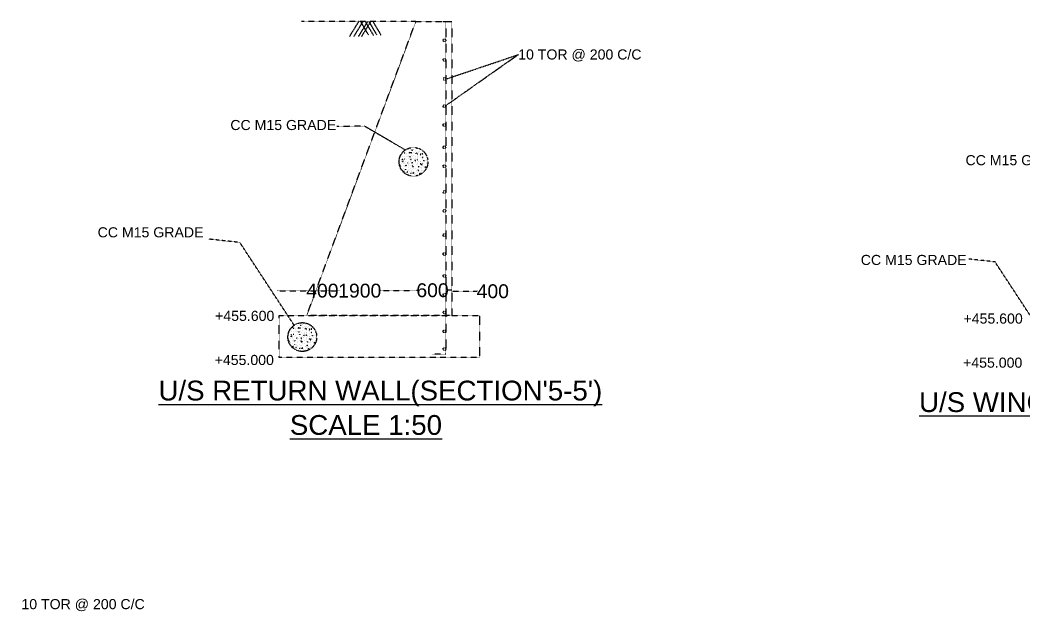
# Model space of a CAD drawing. Header units: inches. Extents: x -14031 to 177855, y 59850 to 142980.
# Drawn here: x 145085 to 155237, y 65601 to 71696 of the extents above; entities that cross this region are included whole.
import ezdxf

# ---------------------------------------------------------------- set-up
doc = ezdxf.new("R2010")
doc.units = ezdxf.units.IN
doc.header["$MEASUREMENT"] = 0
doc.linetypes.add('HIDDEN2', pattern=[0.1875, 0.125, -0.0625])
doc.layers.add('DIM TEXT', color=7, linetype='Continuous')
doc.layers.add('DRAWING', color=7, linetype='Continuous')
doc.styles.get("Standard").update_dxf_attribs({"font": 'ARIAL_1.TTF', "height": 102})
doc.dimstyles.new('dig', dxfattribs={"dimtxt": 140, "dimasz": 0.18, "dimexe": 0.18, "dimexo": 0.0625, "dimgap": 0.09, "dimtad": 0, "dimtih": 1, "dimtoh": 1, "dimdec": 4, "dimzin": 0, "dimdsep": 46, "dimtxsty": 'Standard', "dimblk": 'ARCHTICK', "dimcen": 0.09, "dimadec": 0, "dimazin": 0, "dimtfac": 1, "dimtdec": 4, "dimtofl": 0, "dimtmove": 0, "dimatfit": 3, "dimldrblk": 'ARCHTICK', "dimfxl": 0, "dimtolj": 1, "dimtzin": 0, "dimarcsym": 0})
picture_1 = doc.add_image_def('image1.jpg', size_in_pixel=(7220, 3378))

# ---------------------------------------------------------------- blocks, each defined once
blk = doc.blocks.new('_ArchTick')
at = {"color": 0, "linetype": 'ByBlock', "const_width": 0.15}
blk.add_lwpolyline([(-0.5, -0.5), (0.5, 0.5)], dxfattribs=at)
blk = doc.blocks.new('*D186')
at = {"layer": 'Defpoints', "color": 0, "linetype": 'HIDDEN2'}
for p in [(147684, 68964), (147981, 68964), (147981, 68960)]:
    blk.add_point(p, dxfattribs=at)
at = {"layer": 'DIM TEXT', "color": 0, "linetype": 'HIDDEN2', "lineweight": -2}
for p, q in [((147684, 68964), (147684, 68960)), ((147684, 68960), (147981, 68960)), ((147981, 68964), (147981, 68960)), ((147981, 68960), (147981, 68960))]:
    blk.add_line(p, q, dxfattribs=at)
at = {"layer": 'DIM TEXT', "color": 0, "linetype": 'HIDDEN2', "lineweight": -2, "xscale": 0.18, "yscale": 0.18, "zscale": 0.18, "rotation": 180}
blk.add_blockref('_ArchTick', (147684, 68960), dxfattribs=at)
at = {"layer": 'DIM TEXT', "color": 0, "linetype": 'HIDDEN2', "lineweight": -2, "xscale": 0.18, "yscale": 0.18, "zscale": 0.18}
blk.add_blockref('_ArchTick', (147981, 68960), dxfattribs=at)
at = {"layer": 'DIM TEXT', "color": 0, "linetype": 'HIDDEN2', "insert": (148139, 68960), "char_height": 140, "attachment_point": 5}
blk.add_mtext('\\A1;400', dxfattribs=at)
blk = doc.blocks.new('*D187')
at = {"layer": 'Defpoints', "color": 0, "linetype": 'HIDDEN2'}
for p in [(147981, 68960), (149053, 68960), (149053, 68960)]:
    blk.add_point(p, dxfattribs=at)
at = {"layer": 'DIM TEXT', "color": 0, "linetype": 'HIDDEN2', "lineweight": -2}
for p, q in [((147981, 68960), (147981, 68960)), ((147981, 68960), (148315, 68960)), ((149053, 68960), (148720, 68960)), ((149053, 68960), (149053, 68960))]:
    blk.add_line(p, q, dxfattribs=at)
at = {"layer": 'DIM TEXT', "color": 0, "linetype": 'HIDDEN2', "lineweight": -2, "xscale": 0.18, "yscale": 0.18, "zscale": 0.18, "rotation": 180}
blk.add_blockref('_ArchTick', (147981, 68960), dxfattribs=at)
at = {"layer": 'DIM TEXT', "color": 0, "linetype": 'HIDDEN2', "lineweight": -2, "xscale": 0.18, "yscale": 0.18, "zscale": 0.18}
blk.add_blockref('_ArchTick', (149053, 68960), dxfattribs=at)
at = {"layer": 'DIM TEXT', "color": 0, "linetype": 'HIDDEN2', "insert": (148517, 68960), "char_height": 140, "attachment_point": 5}
blk.add_mtext('\\A1;1900', dxfattribs=at)
blk = doc.blocks.new('*D188')
at = {"layer": 'Defpoints', "color": 0, "linetype": 'HIDDEN2'}
for p in [(149058, 68964), (149446, 68964), (149446, 68964)]:
    blk.add_point(p, dxfattribs=at)
at = {"layer": 'DIM TEXT', "color": 0, "linetype": 'HIDDEN2', "lineweight": -2}
for p, q in [((149058, 68964), (149058, 68964)), ((149058, 68964), (149097, 68964)), ((149446, 68964), (149407, 68964)), ((149446, 68964), (149446, 68964))]:
    blk.add_line(p, q, dxfattribs=at)
at = {"layer": 'DIM TEXT', "color": 0, "linetype": 'HIDDEN2', "lineweight": -2, "xscale": 0.18, "yscale": 0.18, "zscale": 0.18, "rotation": 180}
blk.add_blockref('_ArchTick', (149058, 68964), dxfattribs=at)
at = {"layer": 'DIM TEXT', "color": 0, "linetype": 'HIDDEN2', "lineweight": -2, "xscale": 0.18, "yscale": 0.18, "zscale": 0.18}
blk.add_blockref('_ArchTick', (149446, 68964), dxfattribs=at)
at = {"layer": 'DIM TEXT', "color": 0, "linetype": 'HIDDEN2', "insert": (149252, 68964), "char_height": 140, "attachment_point": 5}
blk.add_mtext('\\A1;600', dxfattribs=at)
blk = doc.blocks.new('*D189')
at = {"layer": 'Defpoints', "color": 0, "linetype": 'HIDDEN2'}
for p in [(149446, 68964), (149703, 68964), (149703, 68954)]:
    blk.add_point(p, dxfattribs=at)
at = {"layer": 'DIM TEXT', "color": 0, "linetype": 'HIDDEN2', "lineweight": -2}
for p, q in [((149446, 68964), (149446, 68954)), ((149446, 68954), (149703, 68954)), ((149703, 68964), (149703, 68954)), ((149703, 68954), (149704, 68954))]:
    blk.add_line(p, q, dxfattribs=at)
at = {"layer": 'DIM TEXT', "color": 0, "linetype": 'HIDDEN2', "lineweight": -2, "xscale": 0.18, "yscale": 0.18, "zscale": 0.18, "rotation": 180}
blk.add_blockref('_ArchTick', (149446, 68954), dxfattribs=at)
at = {"layer": 'DIM TEXT', "color": 0, "linetype": 'HIDDEN2', "lineweight": -2, "xscale": 0.18, "yscale": 0.18, "zscale": 0.18}
blk.add_blockref('_ArchTick', (149703, 68954), dxfattribs=at)
at = {"layer": 'DIM TEXT', "color": 0, "linetype": 'HIDDEN2', "insert": (149861, 68954), "char_height": 140, "attachment_point": 5}
blk.add_mtext('\\A1;400', dxfattribs=at)

msp = doc.modelspace()

# ---------------------------------------------------------------- linework, layer by layer
at = {"layer": 'DRAWING', "linetype": 'HIDDEN2'}
for p, q in [((148955.45223, 70360.05535), (148959.79105, 70365.22615)), ((148955.45227, 70360.05538), (148960.83172, 70359.58474)), ((148960.89077, 70359.47406), (148959.85014, 70365.1155)), ((148966.4004, 70352.97259), (148972.70206, 70355.39157)), ((148966.40045, 70352.97257), (148970.87726, 70349.95293)), ((148970.93634, 70349.84286), (148972.76121, 70355.28148)), ((148971.04832, 70364.16171), (148971.04832, 70364.16171)), ((148971.29328, 70355.86219), (148971.29328, 70355.86219)), ((148977.11001, 70380.08192), (148977.11001, 70380.08192)), ((148990.02463, 70352.07247), (148990.02463, 70352.07247)), ((149010.27329, 70352.06793), (149010.27329, 70352.06793)), ((149013.17555, 70353.52723), (149013.17555, 70353.52723)), ((149014.26994, 70383.48768), (149014.26994, 70383.48768)), ((149019.09234, 70362.13178), (149019.09234, 70362.13178)), ((149020.00565, 70354.40766), (149024.34446, 70359.57846)), ((149020.00568, 70354.40769), (149025.38513, 70353.93705)), ((149023.78003, 70364.87164), (149023.78003, 70364.87164)), ((149025.44418, 70353.82631), (149024.40355, 70359.46775)), ((149030.85172, 70353.87631), (149037.86169, 70361.1822)), ((149030.85172, 70353.87634), (149038.85603, 70352.63495)), ((149032.80387, 70355.03414), (149032.80387, 70355.03414)), ((149033.94955, 70387.56499), (149033.94955, 70387.56499)), ((149038.91522, 70352.53417), (149037.92088, 70361.08145)), ((149042.02041, 70382.00039), (149048.32208, 70384.41937)), ((149042.02047, 70382.00038), (149046.49727, 70378.98073)), ((149046.55638, 70378.8706), (149048.38125, 70384.30923)), ((149056.48013, 70390.53119), (149056.48013, 70390.53119)), ((149059.92037, 70360.2751), (149059.92037, 70360.2751)), ((149061.01476, 70390.23555), (149061.01476, 70390.23555)), ((149066.88975, 70359.52163), (149066.88975, 70359.52163)), ((149067.13636, 70360.10184), (149067.13636, 70360.10184)), ((149076.26679, 70373.88109), (149076.26679, 70373.88109)), ((149084.55906, 70348.75997), (149088.89788, 70353.93077)), ((149084.66248, 70406.09142), (149084.66248, 70406.09142)), ((149089.99759, 70348.17857), (149088.95696, 70353.82001)), ((149090.56601, 70395.01868), (149090.56601, 70395.01868)), ((149097.83215, 70354.12008), (149097.83215, 70354.12008)), ((149106.12968, 70366.61205), (149106.12968, 70366.61205)), ((149107.22407, 70396.5725), (149107.22407, 70396.5725)), ((149115.18038, 70358.0719), (149115.18038, 70358.0719)), ((149123.72928, 70367.0047), (149123.72928, 70367.0047)), ((149128.75354, 70382.89054), (149128.75354, 70382.89054)), ((149146.25987, 70369.9709), (149146.25987, 70369.9709)), ((149150.31891, 70363.12953), (149150.31891, 70363.12953)), ((149151.58927, 70372.37373), (149151.58927, 70372.37373)), ((149163.2244, 70356.04196), (149163.2244, 70356.04196)), ((148918.2235, 70251.54727), (148918.2235, 70251.54727)), ((148919.31789, 70281.50771), (148919.31789, 70281.50771)), ((148922.257, 70286.58627), (148922.257, 70286.58627)), ((148929.7575, 70309.08781), (148929.7575, 70309.08781)), ((148935.61654, 70272.42434), (148935.61654, 70272.42434)), ((148940.37189, 70327.09173), (148940.37189, 70327.09173)), ((148944.50202, 70287.70908), (148950.80369, 70290.12807)), ((148944.50207, 70287.70907), (148948.97888, 70284.68943)), ((148946.73215, 70266.20564), (148953.74211, 70273.51152)), ((148946.73215, 70266.20567), (148954.73646, 70264.96428)), ((148949.03791, 70284.57937), (148950.86278, 70290.018)), ((148953.14267, 70318.41392), (148953.14267, 70318.41392)), ((148953.43376, 70344.58486), (148953.43376, 70344.58486)), ((148954.79558, 70264.86356), (148953.80124, 70273.41084)), ((148954.59285, 70260.3351), (148954.59285, 70260.3351)), ((148962.92077, 70281.07382), (148962.92077, 70281.07382)), ((148964.43281, 70257.88422), (148964.43281, 70257.88422)), ((148965.52719, 70287.84467), (148965.52719, 70287.84467)), ((148966.62158, 70317.80511), (148966.62158, 70317.80511)), ((148967.71597, 70347.76556), (148967.71597, 70347.76556)), ((148967.93985, 70292.35806), (148972.27867, 70297.52886)), ((148967.93989, 70292.35809), (148973.31934, 70291.88745)), ((148973.37834, 70291.77675), (148972.33771, 70297.4182)), ((148974.74375, 70295.59572), (148974.74375, 70295.59572)), ((148983.66056, 70270.3944), (148983.66056, 70270.3944)), ((148985.45136, 70284.04003), (148985.45136, 70284.04003)), ((148986.59703, 70316.57088), (148986.59703, 70316.57088)), ((148992.85864, 70336.10118), (148992.85864, 70336.10118)), ((148995.86097, 70253.03047), (148995.86097, 70253.03047)), ((148998.22365, 70251.47338), (149004.52532, 70253.89237)), ((148998.22371, 70251.47337), (149002.70051, 70248.45373)), ((149001.18669, 70316.38398), (149001.18669, 70316.38398)), ((149002.63687, 70258.30516), (149002.63687, 70258.30516)), ((149002.75952, 70248.34363), (149004.58439, 70253.78225)), ((149009.12762, 70319.53708), (149009.12762, 70319.53708)), ((149009.89239, 70263.64589), (149009.89239, 70263.64589)), ((149010.98678, 70293.60634), (149010.98678, 70293.60634)), ((149012.08117, 70323.56679), (149012.08117, 70323.56679)), ((149019.53723, 70288.52752), (149019.53723, 70288.52752)), ((149020.12203, 70316.73689), (149026.4237, 70319.15587)), ((149020.12209, 70316.73687), (149024.59889, 70313.71723)), ((149023.51465, 70250.90542), (149023.51465, 70250.90542)), ((149024.65795, 70313.60712), (149026.48282, 70319.04574)), ((149027.23051, 70304.60517), (149027.23051, 70304.60517)), ((149031.70458, 70268.36446), (149031.70458, 70268.36446)), ((149032.49327, 70286.71037), (149036.83208, 70291.88117)), ((149032.4933, 70286.7104), (149037.87276, 70286.23976)), ((149037.93175, 70286.12901), (149036.89112, 70291.77045)), ((149038.06865, 70350.04254), (149038.06865, 70350.04254)), ((149042.78384, 70251.30892), (149049.79381, 70258.61481)), ((149042.78384, 70251.30896), (149050.78815, 70250.06757)), ((149043.21349, 70324.02458), (149043.21349, 70324.02458)), ((149045.3454, 70345.11063), (149045.3454, 70345.11063)), ((149049.23071, 70314.35404), (149049.23071, 70314.35404)), ((149050.84726, 70249.96679), (149049.85292, 70258.51407)), ((149050.68089, 70256.27522), (149050.68089, 70256.27522)), ((149052.70051, 70260.51353), (149052.70051, 70260.51353)), ((149056.63721, 70270.39376), (149056.63721, 70270.39376)), ((149057.7316, 70300.35421), (149057.7316, 70300.35421)), ((149058.82599, 70330.31465), (149058.82599, 70330.31465)), ((149073.84367, 70280.50119), (149080.14533, 70282.92017)), ((149073.84372, 70280.50117), (149078.32053, 70277.48153)), ((149075.23109, 70263.47974), (149075.23109, 70263.47974)), ((149076.00141, 70259.91487), (149076.00141, 70259.91487)), ((149076.37677, 70296.01059), (149076.37677, 70296.01059)), ((149078.37956, 70277.37137), (149080.20442, 70282.81)), ((149079.71727, 70313.61461), (149079.71727, 70313.61461)), ((149079.7486, 70266.33452), (149079.7486, 70266.33452)), ((149084.5591, 70348.76), (149089.93855, 70348.28936)), ((149086.11266, 70348.0126), (149086.11266, 70348.0126)), ((149095.74205, 70345.76469), (149102.04371, 70348.18367)), ((149095.7421, 70345.76468), (149100.21891, 70342.74503)), ((149097.04668, 70281.06267), (149101.3855, 70286.23347)), ((149097.04672, 70281.06271), (149102.42617, 70280.59207)), ((149097.27472, 70312.3241), (149097.27472, 70312.3241)), ((149098.72491, 70254.24528), (149098.72491, 70254.24528)), ((149098.90735, 70298.9768), (149098.90735, 70298.9768)), ((149100.05302, 70331.50764), (149100.05302, 70331.50764)), ((149100.27799, 70342.63486), (149102.10286, 70348.07349)), ((149102.48516, 70280.48127), (149101.44453, 70286.12271)), ((149102.84652, 70276.73071), (149102.84652, 70276.73071)), ((149103.94091, 70306.69116), (149103.94091, 70306.69116)), ((149105.03529, 70336.65161), (149105.03529, 70336.65161)), ((149109.31697, 70267.96723), (149109.31697, 70267.96723)), ((149122.58361, 70334.47385), (149122.58361, 70334.47385)), ((149126.90342, 70338.9796), (149133.91338, 70346.28549)), ((149126.90342, 70338.97963), (149134.90773, 70337.73824)), ((149127.79262, 70264.30458), (149127.79262, 70264.30458)), ((149128.48816, 70268.92432), (149128.48816, 70268.92432)), ((149132.20402, 70322.62406), (149132.20402, 70322.62406)), ((149132.99322, 70303.46429), (149132.99322, 70303.46429)), ((149134.9669, 70337.6374), (149133.97257, 70346.18468)), ((149134.15668, 70345.98266), (149134.15668, 70345.98266)), ((149145.31874, 70310.29416), (149145.31874, 70310.29416)), ((149146.76893, 70252.21534), (149146.76893, 70252.21534)), ((149147.21172, 70252.53194), (149147.21172, 70252.53194)), ((149148.30611, 70282.49239), (149148.30611, 70282.49239)), ((149149.11248, 70343.11227), (149153.45129, 70348.28307)), ((149149.11252, 70343.11231), (149154.49197, 70342.64167)), ((149149.40049, 70312.45283), (149149.40049, 70312.45283)), ((149149.46368, 70309.52899), (149155.76535, 70311.94797)), ((149149.46374, 70309.52898), (149153.94054, 70306.50933)), ((149150.05352, 70249.16331), (149150.05352, 70249.16331)), ((149150.49488, 70342.41328), (149150.49488, 70342.41328)), ((149154.55101, 70342.53083), (149153.51038, 70348.17227)), ((149153.99959, 70306.39912), (149155.82446, 70311.83774)), ((149156.66948, 70338.96134), (149156.66948, 70338.96134)), ((149161.6001, 70275.41498), (149165.93891, 70280.58578)), ((149161.60014, 70275.41502), (149166.97959, 70274.94437)), ((149167.03857, 70274.83353), (149165.99794, 70280.47497)), ((149166.1565, 70275.4503), (149166.1565, 70275.4503)), ((149175.83664, 70262.27464), (149175.83664, 70262.27464)), ((149180.97492, 70277.93377), (149180.97492, 70277.93377)), ((149184.69078, 70331.63351), (149184.69078, 70331.63351)), ((149188.68708, 70278.41651), (149188.68708, 70278.41651)), ((149189.83276, 70310.94735), (149189.83276, 70310.94735)), ((149193.36276, 70308.26423), (149193.36276, 70308.26423)), ((149193.95654, 70259.27981), (149193.95654, 70259.27981)), ((149194.81295, 70250.1854), (149194.81295, 70250.1854)), ((149195.05092, 70289.24025), (149195.05092, 70289.24025)), ((149202.54028, 70258.17276), (149202.54028, 70258.17276)), ((149203.18532, 70273.29329), (149204.78495, 70273.90733)), ((149203.18537, 70273.29328), (149204.9024, 70272.13513)), ((148917.35799, 70232.07695), (148920.21287, 70235.47926)), ((148917.79839, 70230.14014), (148921.25354, 70229.83785)), ((148918.54114, 70232.88653), (148918.54114, 70232.88653)), ((148921.31249, 70229.72719), (148920.27186, 70235.36864)), ((148922.60364, 70222.44558), (148928.90531, 70224.86456)), ((148922.60369, 70222.44556), (148927.0805, 70219.42592)), ((148927.13948, 70219.31589), (148928.96435, 70224.75451)), ((148938.09884, 70213.04592), (148938.09884, 70213.04592)), ((148939.24451, 70245.57677), (148939.24451, 70245.57677)), ((148940.1065, 70213.12551), (148940.1065, 70213.12551)), ((148948.22878, 70178.65702), (148948.22878, 70178.65702)), ((148948.50846, 70182.03636), (148948.50846, 70182.03636)), ((148958.66427, 70163.63825), (148965.67423, 70170.94414)), ((148958.66427, 70163.63829), (148966.66858, 70162.39689)), ((148961.14965, 70168.00288), (148961.14965, 70168.00288)), ((148961.7751, 70248.54298), (148961.7751, 70248.54298)), ((148962.24403, 70197.96333), (148962.24403, 70197.96333)), ((148963.33842, 70227.92377), (148963.33842, 70227.92377)), ((148966.72762, 70162.29618), (148965.73328, 70170.84346)), ((148965.75491, 70224.6466), (148965.75491, 70224.6466)), ((148967.20509, 70166.56778), (148967.20509, 70166.56778)), ((148971.0279, 70241.89598), (148971.0279, 70241.89598)), ((148972.18472, 70217.53341), (148972.18472, 70217.53341)), ((148974.47837, 70181.6295), (148974.47837, 70181.6295)), ((148976.32527, 70186.20988), (148982.62694, 70188.62886)), ((148976.32533, 70186.20986), (148980.80213, 70183.19022)), ((148980.42747, 70224.66077), (148984.76629, 70229.83157)), ((148980.42751, 70224.6608), (148985.80696, 70224.19016)), ((148980.86109, 70183.08014), (148982.68596, 70188.51877)), ((148981.67173, 70154.02237), (148981.67173, 70154.02237)), ((148985.86591, 70224.07945), (148984.82528, 70229.72089)), ((148992.59326, 70222.13496), (148992.59326, 70222.13496)), ((148992.91509, 70156.96347), (148997.25391, 70162.13427)), ((148992.91513, 70156.96351), (148998.29458, 70156.49287)), ((148996.2728, 70176.62708), (148996.2728, 70176.62708)), ((148998.35347, 70156.38215), (148997.31284, 70162.02359)), ((149004.20232, 70156.98858), (149004.20232, 70156.98858)), ((149005.34799, 70189.51943), (149005.34799, 70189.51943)), ((149006.60923, 70173.76455), (149006.60923, 70173.76455)), ((149007.70362, 70203.725), (149007.70362, 70203.725)), ((149008.79801, 70233.68545), (149008.79801, 70233.68545)), ((149013.79893, 70222.61666), (149013.79893, 70222.61666)), ((149015.24911, 70164.53784), (149015.24911, 70164.53784)), ((149026.96513, 70190.63895), (149026.96513, 70190.63895)), ((149027.87858, 70192.48563), (149027.87858, 70192.48563)), ((149029.02425, 70225.01648), (149029.02425, 70225.01648)), ((149030.04691, 70149.97418), (149036.34857, 70152.39316)), ((149030.04696, 70149.97416), (149034.52377, 70146.95452)), ((149034.58269, 70146.8444), (149036.40756, 70152.28303)), ((149038.28819, 70161.47607), (149038.28819, 70161.47607)), ((149044.31682, 70174.59714), (149044.31682, 70174.59714)), ((149044.98089, 70219.01307), (149049.3197, 70224.18387)), ((149044.98092, 70219.01311), (149050.36038, 70218.54247)), ((149045.08001, 70231.14441), (149045.08001, 70231.14441)), ((149050.41932, 70218.43171), (149049.37869, 70224.07315)), ((149051.55483, 70227.98269), (149051.55483, 70227.98269)), ((149051.94529, 70215.23768), (149058.24695, 70217.65667)), ((149051.94534, 70215.23767), (149056.42215, 70212.21803)), ((149052.25966, 70150.55197), (149052.25966, 70150.55197)), ((149053.35405, 70180.51242), (149053.35405, 70180.51242)), ((149054.44844, 70210.47287), (149054.44844, 70210.47287)), ((149054.71596, 70148.74154), (149061.72593, 70156.04743)), ((149054.71596, 70148.74157), (149062.72027, 70147.50018)), ((149055.54283, 70240.43331), (149055.54283, 70240.43331)), ((149056.48113, 70212.10789), (149058.30599, 70217.54651)), ((149057.46851, 70151.31578), (149061.80732, 70156.48658)), ((149057.46854, 70151.31582), (149062.848, 70150.84517)), ((149062.7793, 70147.39941), (149061.78496, 70155.94669)), ((149061.84295, 70220.58672), (149061.84295, 70220.58672)), ((149062.90688, 70150.73441), (149061.86625, 70156.37585)), ((149061.96445, 70196.97312), (149061.96445, 70196.97312)), ((149063.29313, 70162.5079), (149063.29313, 70162.5079)), ((149079.45188, 70199.6484), (149079.45188, 70199.6484)), ((149085.64071, 70232.47018), (149085.64071, 70232.47018)), ((149092.36084, 70172.5672), (149092.36084, 70172.5672)), ((149095.12773, 70168.95914), (149095.12773, 70168.95914)), ((149097.56677, 70240.15386), (149097.56677, 70240.15386)), ((149098.46897, 70156.88893), (149098.46897, 70156.88893)), ((149099.56336, 70186.84937), (149099.56336, 70186.84937)), ((149100.65774, 70216.80982), (149100.65774, 70216.80982)), ((149101.75213, 70246.77027), (149101.75213, 70246.77027)), ((149105.66692, 70179.00198), (149111.96859, 70181.42097)), ((149105.66698, 70179.00197), (149110.14378, 70175.98233)), ((149109.5343, 70213.36538), (149113.87312, 70218.53618)), ((149109.53434, 70213.36542), (149114.91379, 70212.89477)), ((149109.88697, 70218.55679), (149109.88697, 70218.55679)), ((149110.20273, 70175.87215), (149112.0276, 70181.31077)), ((149111.33715, 70160.47796), (149111.33715, 70160.47796)), ((149114.97273, 70212.78397), (149113.9321, 70218.42541)), ((149117.65831, 70171.92534), (149117.65831, 70171.92534)), ((149118.80398, 70204.45619), (149118.80398, 70204.45619)), ((149122.02192, 70145.66809), (149126.36074, 70150.83889)), ((149127.4603, 70145.08666), (149126.41967, 70150.72811)), ((149127.5653, 70244.26549), (149133.86697, 70246.68447)), ((149127.56536, 70244.26547), (149132.04216, 70241.24583)), ((149128.22278, 70154.9581), (149128.22278, 70154.9581)), ((149131.93864, 70208.65784), (149131.93864, 70208.65784)), ((149132.10116, 70241.13563), (149133.92603, 70246.57426)), ((149138.83554, 70236.41221), (149145.8455, 70243.7181)), ((149138.83554, 70236.41225), (149146.83985, 70235.17086)), ((149140.40486, 70170.53727), (149140.40486, 70170.53727)), ((149141.33457, 70207.4224), (149141.33457, 70207.4224)), ((149142.48024, 70239.95324), (149142.48024, 70239.95324)), ((149143.92856, 70162.6506), (149143.92856, 70162.6506)), ((149145.02294, 70192.61105), (149145.02294, 70192.61105)), ((149146.89894, 70235.07002), (149145.9046, 70243.6173)), ((149146.11733, 70222.57149), (149146.11733, 70222.57149)), ((149151.74418, 70176.41283), (149151.74418, 70176.41283)), ((149157.93099, 70216.52685), (149157.93099, 70216.52685)), ((149159.38117, 70158.44802), (149159.38117, 70158.44802)), ((149165.01083, 70242.91945), (149165.01083, 70242.91945)), ((149174.08772, 70207.71769), (149178.42653, 70212.88849)), ((149174.08776, 70207.71772), (149179.46721, 70207.24708)), ((149175.42044, 70211.90989), (149175.42044, 70211.90989)), ((149179.52614, 70207.13622), (149178.48551, 70212.77767)), ((149181.28694, 70208.02979), (149187.5886, 70210.44877)), ((149181.28699, 70208.02977), (149185.7638, 70205.01013)), ((149184.42539, 70217.66729), (149184.42539, 70217.66729)), ((149185.82277, 70204.89989), (149187.64764, 70210.33851)), ((149192.86215, 70229.31936), (149192.86215, 70229.31936)), ((149199.0967, 70247.40694), (149199.0967, 70247.40694)), ((149005.51485, 70143.80411), (149005.51485, 70143.80411)), ((149014.61193, 70125.97902), (149014.61193, 70125.97902)), ((149023.24927, 70136.93921), (149023.24927, 70136.93921)), ((149026.41117, 70128.84935), (149026.41117, 70128.84935)), ((149051.16528, 70120.59153), (149051.16528, 70120.59153)), ((149071.45147, 70133.46208), (149071.45147, 70133.46208)), ((149074.45519, 70126.81941), (149074.45519, 70126.81941)), ((149075.73602, 70145.94865), (149075.73602, 70145.94865)), ((149093.98205, 70136.42829), (149093.98205, 70136.42829)), ((149097.30138, 70126.18764), (149097.30138, 70126.18764)), ((149097.37458, 70126.92848), (149097.37458, 70126.92848)), ((149122.02196, 70145.66812), (149127.40141, 70145.19748)), ((149128.06793, 70140.91578), (149128.06793, 70140.91578)), ((147962.0329, 68634.23401), (147962.0329, 68634.23401)), ((147807.12791, 68537.2304), (147807.12791, 68537.2304)), ((147817.7423, 68555.23432), (147817.7423, 68555.23432)), ((147830.51308, 68546.55651), (147830.51308, 68546.55651)), ((147830.80417, 68572.72745), (147830.80417, 68572.72745)), ((147832.82264, 68588.19794), (147837.16146, 68593.36874)), ((147832.82268, 68588.19797), (147838.20213, 68587.72733)), ((147838.26119, 68587.61664), (147837.22056, 68593.25809)), ((147843.77081, 68581.11518), (147850.07248, 68583.53416)), ((147843.77087, 68581.11516), (147848.24767, 68578.09552)), ((147843.99199, 68545.9477), (147843.99199, 68545.9477)), ((147845.08638, 68575.90815), (147845.08638, 68575.90815)), ((147845.31026, 68520.50065), (147849.64908, 68525.67145)), ((147848.30676, 68577.98545), (147850.13163, 68583.42407)), ((147848.41873, 68592.3043), (147848.41873, 68592.3043)), ((147848.66369, 68584.00478), (147848.66369, 68584.00478)), ((147850.74875, 68519.91934), (147849.70812, 68525.56078)), ((147852.11417, 68523.73831), (147852.11417, 68523.73831)), ((147854.48043, 68608.22451), (147854.48043, 68608.22451)), ((147863.96745, 68544.71347), (147863.96745, 68544.71347)), ((147867.39504, 68580.21506), (147867.39504, 68580.21506)), ((147870.22905, 68564.24377), (147870.22905, 68564.24377)), ((147878.5571, 68544.52657), (147878.5571, 68544.52657)), ((147886.49803, 68547.67967), (147886.49803, 68547.67967)), ((147887.6437, 68580.21052), (147887.6437, 68580.21052)), ((147889.45158, 68551.70938), (147889.45158, 68551.70938)), ((147890.54597, 68581.66982), (147890.54597, 68581.66982)), ((147891.64036, 68611.63027), (147891.64036, 68611.63027)), ((147896.46275, 68590.27437), (147896.46275, 68590.27437)), ((147897.37606, 68582.55025), (147901.71488, 68587.72105)), ((147897.3761, 68582.55028), (147902.75555, 68582.07964)), ((147897.49245, 68544.87948), (147903.79411, 68547.29846)), ((147897.4925, 68544.87946), (147901.96931, 68541.85982)), ((147901.15045, 68593.01423), (147901.15045, 68593.01423)), ((147902.8146, 68581.9689), (147901.77397, 68587.61034)), ((147902.02836, 68541.74971), (147903.85323, 68547.18833)), ((147904.60092, 68532.74775), (147904.60092, 68532.74775)), ((147908.22214, 68582.0189), (147915.2321, 68589.32479)), ((147908.22214, 68582.01893), (147916.22645, 68580.77754)), ((147910.17429, 68583.17673), (147910.17429, 68583.17673)), ((147911.31996, 68615.70757), (147911.31996, 68615.70757)), ((147916.28564, 68580.67676), (147915.2913, 68589.22404)), ((147915.43906, 68578.18512), (147915.43906, 68578.18512)), ((147919.39083, 68610.14298), (147925.69249, 68612.56196)), ((147919.39088, 68610.14297), (147923.86769, 68607.12332)), ((147920.5839, 68552.16716), (147920.5839, 68552.16716)), ((147922.71581, 68573.25322), (147922.71581, 68573.25322)), ((147923.9268, 68607.01319), (147925.75166, 68612.45182)), ((147926.60112, 68542.49663), (147926.60112, 68542.49663)), ((147933.85055, 68618.67378), (147933.85055, 68618.67378)), ((147935.10201, 68528.4968), (147935.10201, 68528.4968)), ((147936.1964, 68558.45724), (147936.1964, 68558.45724)), ((147937.29079, 68588.41769), (147937.29079, 68588.41769)), ((147938.38517, 68618.37814), (147938.38517, 68618.37814)), ((147944.26016, 68587.66422), (147944.26016, 68587.66422)), ((147944.50677, 68588.24443), (147944.50677, 68588.24443)), ((147953.6372, 68602.02368), (147953.6372, 68602.02368)), ((147953.74718, 68524.15318), (147953.74718, 68524.15318)), ((147957.08768, 68541.7572), (147957.08768, 68541.7572)), ((147961.92948, 68576.90256), (147966.26829, 68582.07336)), ((147961.92951, 68576.90259), (147967.30897, 68576.43195)), ((147963.48308, 68576.15519), (147963.48308, 68576.15519)), ((147967.36801, 68576.32116), (147966.32738, 68581.9626)), ((147967.93642, 68623.16127), (147967.93642, 68623.16127)), ((147973.11246, 68573.90728), (147979.41413, 68576.32626)), ((147973.11252, 68573.90727), (147977.58932, 68570.88762)), ((147974.64514, 68540.46669), (147974.64514, 68540.46669)), ((147975.20257, 68582.26267), (147975.20257, 68582.26267)), ((147976.27776, 68527.11939), (147976.27776, 68527.11939)), ((147977.42344, 68559.65023), (147977.42344, 68559.65023)), ((147977.6484, 68570.77745), (147979.47327, 68576.21608)), ((147981.31132, 68534.83375), (147981.31132, 68534.83375)), ((147982.40571, 68564.7942), (147982.40571, 68564.7942)), ((147983.50009, 68594.75464), (147983.50009, 68594.75464)), ((147984.59448, 68624.71509), (147984.59448, 68624.71509)), ((147992.55079, 68586.21449), (147992.55079, 68586.21449)), ((147999.95402, 68562.61644), (147999.95402, 68562.61644)), ((148001.0997, 68595.14729), (148001.0997, 68595.14729)), ((148004.27383, 68567.12219), (148011.2838, 68574.42808)), ((148004.27383, 68567.12222), (148012.27814, 68565.88083)), ((148006.12396, 68611.03313), (148006.12396, 68611.03313)), ((148009.57443, 68550.76665), (148009.57443, 68550.76665)), ((148010.36364, 68531.60688), (148010.36364, 68531.60688)), ((148012.33732, 68565.77999), (148011.34298, 68574.32727)), ((148011.5271, 68574.12525), (148011.5271, 68574.12525)), ((148022.68916, 68538.43675), (148022.68916, 68538.43675)), ((148023.63028, 68598.11349), (148023.63028, 68598.11349)), ((148026.48289, 68571.25486), (148030.82171, 68576.42566)), ((148026.48293, 68571.2549), (148031.86238, 68570.78426)), ((148026.77091, 68540.59542), (148026.77091, 68540.59542)), ((148026.8341, 68537.67158), (148033.13576, 68540.09056)), ((148026.83415, 68537.67157), (148031.31095, 68534.65192)), ((148027.68932, 68591.27212), (148027.68932, 68591.27212)), ((148027.86529, 68570.55587), (148027.86529, 68570.55587)), ((148028.95968, 68600.51632), (148028.95968, 68600.51632)), ((148031.92142, 68570.67342), (148030.88079, 68576.31486)), ((148031.37001, 68534.54171), (148033.19488, 68539.98033)), ((148034.0399, 68567.10393), (148034.0399, 68567.10393)), ((148040.59481, 68584.18455), (148040.59481, 68584.18455)), ((148062.06119, 68559.7761), (148062.06119, 68559.7761)), ((148067.20317, 68539.08994), (148067.20317, 68539.08994)), ((148070.73318, 68536.40682), (148070.73318, 68536.40682)), ((147794.72841, 68460.21954), (147797.58328, 68463.62185)), ((147795.16881, 68458.28273), (147798.62396, 68457.98044)), ((147795.59391, 68479.68986), (147795.59391, 68479.68986)), ((147795.91155, 68461.02912), (147795.91155, 68461.02912)), ((147796.6883, 68509.6503), (147796.6883, 68509.6503)), ((147798.68291, 68457.86978), (147797.64228, 68463.51123)), ((147799.62741, 68514.72886), (147799.62741, 68514.72886)), ((147799.97405, 68450.58817), (147806.27572, 68453.00715)), ((147799.97411, 68450.58815), (147804.45091, 68447.56851)), ((147804.5099, 68447.45848), (147806.33477, 68452.8971)), ((147812.98696, 68500.56693), (147812.98696, 68500.56693)), ((147815.46926, 68441.18851), (147815.46926, 68441.18851)), ((147816.61493, 68473.71936), (147816.61493, 68473.71936)), ((147817.47692, 68441.2681), (147817.47692, 68441.2681)), ((147821.87243, 68515.85167), (147828.1741, 68518.27066)), ((147821.87249, 68515.85166), (147826.34929, 68512.83202)), ((147824.10256, 68494.34822), (147831.11253, 68501.65411)), ((147824.10256, 68494.34826), (147832.10687, 68493.10687)), ((147826.40833, 68512.72196), (147828.2332, 68518.16059)), ((147832.16599, 68493.00615), (147831.17166, 68501.55343)), ((147831.96326, 68488.47769), (147831.96326, 68488.47769)), ((147839.14551, 68476.68557), (147839.14551, 68476.68557)), ((147839.61445, 68426.10592), (147839.61445, 68426.10592)), ((147840.29119, 68509.21641), (147840.29119, 68509.21641)), ((147840.70883, 68456.06636), (147840.70883, 68456.06636)), ((147841.80322, 68486.02681), (147841.80322, 68486.02681)), ((147842.89761, 68515.98726), (147842.89761, 68515.98726)), ((147843.12532, 68452.78919), (147843.12532, 68452.78919)), ((147845.3103, 68520.50068), (147850.68975, 68520.03004)), ((147848.39831, 68470.03857), (147848.39831, 68470.03857)), ((147849.55513, 68445.676), (147849.55513, 68445.676)), ((147857.79788, 68452.80336), (147862.1367, 68457.97416)), ((147857.79792, 68452.80339), (147863.17737, 68452.33275)), ((147861.03098, 68498.53699), (147861.03098, 68498.53699)), ((147863.23632, 68452.22204), (147862.19569, 68457.86348)), ((147862.82177, 68512.18262), (147862.82177, 68512.18262)), ((147869.96367, 68450.27755), (147869.96367, 68450.27755)), ((147873.23139, 68481.17306), (147873.23139, 68481.17306)), ((147875.59407, 68479.61597), (147881.89573, 68482.03496)), ((147875.59412, 68479.61596), (147880.07093, 68476.59632)), ((147880.00728, 68486.44775), (147880.00728, 68486.44775)), ((147880.12993, 68476.48622), (147881.9548, 68481.92484)), ((147885.07403, 68431.86759), (147885.07403, 68431.86759)), ((147886.16842, 68461.82804), (147886.16842, 68461.82804)), ((147887.26281, 68491.78848), (147887.26281, 68491.78848)), ((147888.35719, 68521.74893), (147888.35719, 68521.74893)), ((147891.16934, 68450.75925), (147891.16934, 68450.75925)), ((147896.90765, 68516.67011), (147896.90765, 68516.67011)), ((147900.88506, 68479.04801), (147900.88506, 68479.04801)), ((147906.39466, 68453.15907), (147906.39466, 68453.15907)), ((147909.07499, 68496.50705), (147909.07499, 68496.50705)), ((147909.86368, 68514.85296), (147914.2025, 68520.02376)), ((147909.86372, 68514.85299), (147915.24317, 68514.38235)), ((147915.30216, 68514.2716), (147914.26153, 68519.91304)), ((147920.15426, 68479.45151), (147927.16422, 68486.7574)), ((147920.15426, 68479.45155), (147928.15857, 68478.21016)), ((147922.3513, 68447.15566), (147926.69012, 68452.32646)), ((147922.35134, 68447.1557), (147927.73079, 68446.68506)), ((147922.45043, 68459.287), (147922.45043, 68459.287)), ((147927.78973, 68446.5743), (147926.7491, 68452.21574)), ((147928.21767, 68478.10938), (147927.22334, 68486.65666)), ((147928.0513, 68484.41781), (147928.0513, 68484.41781)), ((147928.92525, 68456.12528), (147928.92525, 68456.12528)), ((147929.3157, 68443.38027), (147935.61737, 68445.79926)), ((147929.31576, 68443.38026), (147933.79256, 68440.36062)), ((147930.07092, 68488.65612), (147930.07092, 68488.65612)), ((147931.81885, 68438.61546), (147931.81885, 68438.61546)), ((147932.91324, 68468.5759), (147932.91324, 68468.5759)), ((147933.85154, 68440.25048), (147935.67641, 68445.6891)), ((147934.00763, 68498.53635), (147934.00763, 68498.53635)), ((147939.21336, 68448.72931), (147939.21336, 68448.72931)), ((147939.33486, 68425.11571), (147939.33486, 68425.11571)), ((147951.21408, 68508.64378), (147957.51575, 68511.06276)), ((147951.21414, 68508.64376), (147955.69094, 68505.62412)), ((147952.60151, 68491.62233), (147952.60151, 68491.62233)), ((147953.37182, 68488.05746), (147953.37182, 68488.05746)), ((147955.74997, 68505.51396), (147957.57484, 68510.95259)), ((147956.8223, 68427.79099), (147956.8223, 68427.79099)), ((147957.11901, 68494.47711), (147957.11901, 68494.47711)), ((147963.01112, 68460.61277), (147963.01112, 68460.61277)), ((147974.4171, 68509.20526), (147978.75591, 68514.37606)), ((147974.41713, 68509.2053), (147979.79659, 68508.73466)), ((147974.93718, 68468.29645), (147974.93718, 68468.29645)), ((147976.09532, 68482.38787), (147976.09532, 68482.38787)), ((147978.02816, 68444.95241), (147978.02816, 68444.95241)), ((147979.85558, 68508.62386), (147978.81495, 68514.2653)), ((147979.12255, 68474.91286), (147979.12255, 68474.91286)), ((147980.21693, 68504.8733), (147980.21693, 68504.8733)), ((147986.68738, 68496.10982), (147986.68738, 68496.10982)), ((147986.90472, 68441.50797), (147991.24353, 68446.67877)), ((147986.90475, 68441.50801), (147992.28421, 68441.03736)), ((147987.25738, 68446.69938), (147987.25738, 68446.69938)), ((147992.34314, 68440.92656), (147991.30251, 68446.568)), ((147996.1744, 68432.59878), (147996.1744, 68432.59878)), ((148004.93572, 68472.40808), (148011.23738, 68474.82706)), ((148004.93577, 68472.40806), (148009.41257, 68469.38842)), ((148005.16303, 68492.44717), (148005.16303, 68492.44717)), ((148005.85858, 68497.06691), (148005.85858, 68497.06691)), ((148009.30905, 68436.80043), (148009.30905, 68436.80043)), ((148009.47158, 68469.27822), (148011.29645, 68474.71685)), ((148016.20595, 68464.5548), (148023.21592, 68471.86069)), ((148016.20595, 68464.55484), (148024.21026, 68463.31345)), ((148018.70498, 68435.56499), (148018.70498, 68435.56499)), ((148019.85066, 68468.09583), (148019.85066, 68468.09583)), ((148024.26935, 68463.21261), (148023.27502, 68471.75989)), ((148023.48775, 68450.71408), (148023.48775, 68450.71408)), ((148024.13934, 68480.35793), (148024.13934, 68480.35793)), ((148024.58213, 68480.67453), (148024.58213, 68480.67453)), ((148025.67652, 68510.63498), (148025.67652, 68510.63498)), ((148027.42394, 68477.3059), (148027.42394, 68477.3059)), ((148035.3014, 68444.66944), (148035.3014, 68444.66944)), ((148038.97051, 68503.55757), (148043.30933, 68508.72837)), ((148038.97055, 68503.5576), (148044.35, 68503.08696)), ((148042.38124, 68471.06204), (148042.38124, 68471.06204)), ((148044.40899, 68502.97611), (148043.36836, 68508.61756)), ((148043.52691, 68503.59289), (148043.52691, 68503.59289)), ((148051.45813, 68435.86028), (148055.79695, 68441.03108)), ((148051.45817, 68435.86031), (148056.83762, 68435.38967)), ((148052.79086, 68440.05248), (148052.79086, 68440.05248)), ((148053.20705, 68490.41723), (148053.20705, 68490.41723)), ((148056.89656, 68435.27881), (148055.85592, 68440.92025)), ((148058.34533, 68506.07636), (148058.34533, 68506.07636)), ((148058.65735, 68436.17238), (148064.95902, 68438.59136)), ((148058.65741, 68436.17236), (148063.13421, 68433.15272)), ((148061.79581, 68445.80988), (148061.79581, 68445.80988)), ((148063.19318, 68433.04248), (148065.01805, 68438.4811)), ((148066.0575, 68506.5591), (148066.0575, 68506.5591)), ((148070.23257, 68457.46195), (148070.23257, 68457.46195)), ((148071.32695, 68487.4224), (148071.32695, 68487.4224)), ((148072.18336, 68478.32799), (148072.18336, 68478.32799)), ((148072.42134, 68517.38284), (148072.42134, 68517.38284)), ((148076.46712, 68475.54953), (148076.46712, 68475.54953)), ((148079.91069, 68486.31535), (148079.91069, 68486.31535)), ((148080.55573, 68501.43588), (148082.15536, 68502.04992)), ((148080.55579, 68501.43587), (148082.27281, 68500.27772)), ((147825.5992, 68406.79961), (147825.5992, 68406.79961)), ((147825.87887, 68410.17895), (147825.87887, 68410.17895)), ((147836.03468, 68391.78084), (147843.04465, 68399.08673)), ((147836.03468, 68391.78088), (147844.03899, 68390.53948)), ((147838.52006, 68396.14547), (147838.52006, 68396.14547)), ((147844.09803, 68390.43877), (147843.10369, 68398.98605)), ((147844.57551, 68394.71037), (147844.57551, 68394.71037)), ((147851.84879, 68409.77209), (147851.84879, 68409.77209)), ((147853.69569, 68414.35247), (147859.99735, 68416.77145)), ((147853.69574, 68414.35245), (147858.17255, 68411.33281)), ((147858.2315, 68411.22273), (147860.05637, 68416.66136)), ((147859.04215, 68382.16496), (147859.04215, 68382.16496)), ((147870.2855, 68385.10606), (147874.62432, 68390.27686)), ((147870.28554, 68385.1061), (147875.66499, 68384.63546)), ((147873.64322, 68404.76967), (147873.64322, 68404.76967)), ((147875.72389, 68384.52474), (147874.68326, 68390.16618)), ((147881.57273, 68385.13117), (147881.57273, 68385.13117)), ((147882.71841, 68417.66202), (147882.71841, 68417.66202)), ((147882.88526, 68371.9467), (147882.88526, 68371.9467)), ((147883.97965, 68401.90714), (147883.97965, 68401.90714)), ((147891.98235, 68354.12161), (147891.98235, 68354.12161)), ((147892.61953, 68392.68043), (147892.61953, 68392.68043)), ((147900.61968, 68365.0818), (147900.61968, 68365.0818)), ((147903.78159, 68356.99194), (147903.78159, 68356.99194)), ((147904.33554, 68418.78154), (147904.33554, 68418.78154)), ((147905.24899, 68420.62822), (147905.24899, 68420.62822)), ((147907.41732, 68378.11677), (147913.71899, 68380.53575)), ((147907.41738, 68378.11675), (147911.89418, 68375.09711)), ((147911.95311, 68374.98699), (147913.77798, 68380.42561)), ((147915.65861, 68389.61866), (147915.65861, 68389.61866)), ((147921.68724, 68402.73973), (147921.68724, 68402.73973)), ((147928.53569, 68348.73412), (147928.53569, 68348.73412)), ((147929.63008, 68378.69456), (147929.63008, 68378.69456)), ((147930.72447, 68408.65501), (147930.72447, 68408.65501)), ((147932.08638, 68376.88413), (147939.09634, 68384.19002)), ((147932.08638, 68376.88416), (147940.09068, 68375.64277)), ((147934.83892, 68379.45837), (147939.17774, 68384.62917)), ((147934.83896, 68379.45841), (147940.21841, 68378.98776)), ((147940.14971, 68375.542), (147939.15537, 68384.08928)), ((147940.2773, 68378.877), (147939.23667, 68384.51844)), ((147940.66354, 68390.65049), (147940.66354, 68390.65049)), ((147948.82188, 68361.60467), (147948.82188, 68361.60467)), ((147951.8256, 68354.962), (147951.8256, 68354.962)), ((147953.10644, 68374.09124), (147953.10644, 68374.09124)), ((147969.73126, 68400.70979), (147969.73126, 68400.70979)), ((147971.35247, 68364.57088), (147971.35247, 68364.57088)), ((147972.49814, 68397.10173), (147972.49814, 68397.10173)), ((147974.6718, 68354.33023), (147974.6718, 68354.33023)), ((147974.745, 68355.07107), (147974.745, 68355.07107)), ((147975.83938, 68385.03152), (147975.83938, 68385.03152)), ((147976.93377, 68414.99196), (147976.93377, 68414.99196)), ((147983.03734, 68407.14457), (147989.339, 68409.56356)), ((147983.03739, 68407.14456), (147987.51419, 68404.12492)), ((147987.57315, 68404.01474), (147989.39801, 68409.45336)), ((147988.70756, 68388.62055), (147988.70756, 68388.62055)), ((147995.02872, 68400.06793), (147995.02872, 68400.06793)), ((147999.39234, 68373.81068), (148003.73115, 68378.98148)), ((147999.39237, 68373.81071), (148004.77183, 68373.34007)), ((148004.83071, 68373.22925), (148003.79008, 68378.8707)), ((148005.43834, 68369.05837), (148005.43834, 68369.05837)), ((148005.59319, 68383.10069), (148005.59319, 68383.10069)), ((148017.77528, 68398.67986), (148017.77528, 68398.67986)), ((148021.29897, 68390.79319), (148021.29897, 68390.79319)), ((148022.39336, 68420.75364), (148022.39336, 68420.75364)), ((148029.1146, 68404.55542), (148029.1146, 68404.55542)), ((148036.75158, 68386.59061), (148036.75158, 68386.59061))]:
    msp.add_line(p, q, dxfattribs=at)
for points in [[(149083.89248, 71682.87988), (147928.20689, 71682.87988)], [(148506.04969, 71682.87988), (148413.1306, 71531.27448)], [(148549.15359, 71682.87988), (148456.2345, 71531.27448)], [(148595.99424, 71682.87988), (148503.07516, 71531.27448)], [(148522.65244, 71682.87988), (148606.11906, 71542.50035)], [(148627.49126, 71682.87988), (148534.57217, 71531.27448)], [(148570.76345, 71682.87988), (148654.23006, 71542.50035)], [(148607.26151, 71682.87988), (148690.72812, 71542.50035)], [(148648.32075, 71682.87988), (148731.78737, 71542.50035)], [(149385.3165, 71682.87988), (149385.3165, 68319.74088), (149250.5388, 68319.74088)], [(149281.73594, 71682.87988), (149385.3165, 71682.87988), (149385.3165, 68319.74088)], [(149384.76947, 71099.18593), (150121.1698, 71347.80486), (149381.02409, 70827.11511)]]:
    msp.add_lwpolyline(points, dxfattribs=at)
for points in [[(149446.09476, 68709.39325), (147981.62746, 68709.39325), (149083.89248, 71682.87988), (149446.09476, 71682.87988)], [(147701.36824, 68709.39325), (149727.20088, 68709.39325), (149727.20088, 68284.37256), (147701.36824, 68284.37256)]]:
    msp.add_lwpolyline(points, close=True, dxfattribs=at)
for centre, radius in [((149371.61761, 71491.48903), 13.69889), ((149371.61761, 71292.87745), 13.69889), ((149371.61761, 71101.48659), 13.69889), ((149371.61761, 70826.14363), 13.69889), ((149371.61761, 70634.75278), 13.69889), ((149059.55785, 70263.39261), 145.60724), ((149371.61761, 70410.0963), 13.69889), ((149371.61761, 70218.70544), 13.69889), ((149371.61761, 69958.80942), 13.69889), ((149371.61761, 69767.41857), 13.69889), ((149371.61761, 69522.08897), 13.69889), ((149371.61761, 69330.69811), 13.69889), ((149371.61761, 69109.58014), 13.69889), ((149371.61761, 68918.18929), 13.69889), ((149371.61761, 68740.04751), 13.69889), ((147936.92826, 68491.5352), 145.60724), ((149371.61761, 68548.65665), 13.69889), ((149371.61761, 68369.01065), 13.69889)]:
    msp.add_circle(centre, radius, dxfattribs=at)

# ---------------------------------------------------------------- texts
for s, height, p in [('10 TOR @ 200 C/C', 102.0772888, (150117.53849, 71297.53839)), ('CC M15 GRADE', 102.0772888, (147209.50943, 70584.17522)), ('CC M15 GRADE', 102.0772888, (154636.92844, 70228.69804)), ('CC M15 GRADE', 102.0772888, (145868.728, 69499.37239)), ('CC M15 GRADE', 102.0772888, (153578.68769, 69219.90275)), ('+455.600', 102.077289, (147055.13802, 68654.82011)), ('+455.600', 102.077289, (154616.35302, 68627.58398)), ('+455.000', 102.077289, (147050.80153, 68208.78425)), ('+455.000', 102.077289, (154612.01653, 68181.54812)), ('10 TOR @ 200 C/C', 102.0772888, (145098.65636, 65740.17088))]:
    msp.add_text(s, height=height, dxfattribs=at).set_placement(p)
at = {"layer": 'DRAWING', "char_height": 200, "attachment_point": 5}
for s, insert in [("{\\L\\C0;U/S RETURN WALL(SECTION'5-5')}", (148725.16657, 67920.40042)), ("{\\L\\C0;U/S WING WALL(SECTION'6-6')}", (156207.6965, 67803.22282))]:
    msp.add_mtext(s, dxfattribs=dict(at, insert=insert))
at = {"layer": 'DRAWING', "linetype": 'HIDDEN2', "insert": (147810.61873, 67702.67306), "char_height": 200, "width": 1587.1759891, "attachment_point": 1}
msp.add_mtext('{\\LSCALE 1:50}', dxfattribs=at)

# ---------------------------------------------------------------- dimensions: what is measured, and where the dimension line sits
at = {"layer": 'DIM TEXT', "linetype": 'HIDDEN2'}
for base, p1, p2, text, picture, middle in [((147981.15216, 68960.0396), (147684.15277, 68963.9171), (147981.15216, 68963.9171), '400', '*D186', (148138.65954, 68960.0396)), ((149053.48261, 68959.6903), (147981.06216, 68959.9496), (149053.48261, 68959.9496), '1900', '*D187', (148517.27239, 68959.6903)), ((149446.09476, 68963.82803), (149057.62034, 68963.82803), (149446.09476, 68963.82803), '600', '*D188', (149251.85755, 68963.82803)), ((149703.32945, 68953.76857), (149446.18476, 68963.91803), (149703.32945, 68963.91803), '400', '*D189', (149860.83683, 68953.76857))]:
    dim = msp.add_linear_dim(base=base, p1=p1, p2=p2, text=text, dimstyle='dig', dxfattribs=at)
    dim.commit()
    dim.dimension.update_dxf_attribs({"geometry": picture, "text_midpoint": middle})

# ---------------------------------------------------------------- pictures from other files: only their frames are drawn
at = {"linetype": 'HIDDEN2'}
image = msp.add_image(picture_1, insert=(127052.65786, 59849.71234), size_in_units=(50802.4628, 23768.79769), dxfattribs=dict(at, fade=30))
image.dxf.flags = 7

# ---------------------------------------------------------------- leaders
at = {"layer": 'DRAWING', "linetype": 'HIDDEN2'}
for points in [[(148976.52432, 70383.00407), (148563.34959, 70624.17851), (148284.98232, 70620.09644)], [(147853.89473, 68611.14666), (147305.56379, 69447.46641), (146987.43072, 69481.81701)], [(155391.18323, 68556.05938), (154935.28941, 69251.39312), (154670.78692, 69279.95293)]]:
    msp.add_leader(points, dimstyle='dig', override={"dimgap": 0.09, "dimtad": 0}, dxfattribs=at)

doc.saveas('drawing.dxf')
